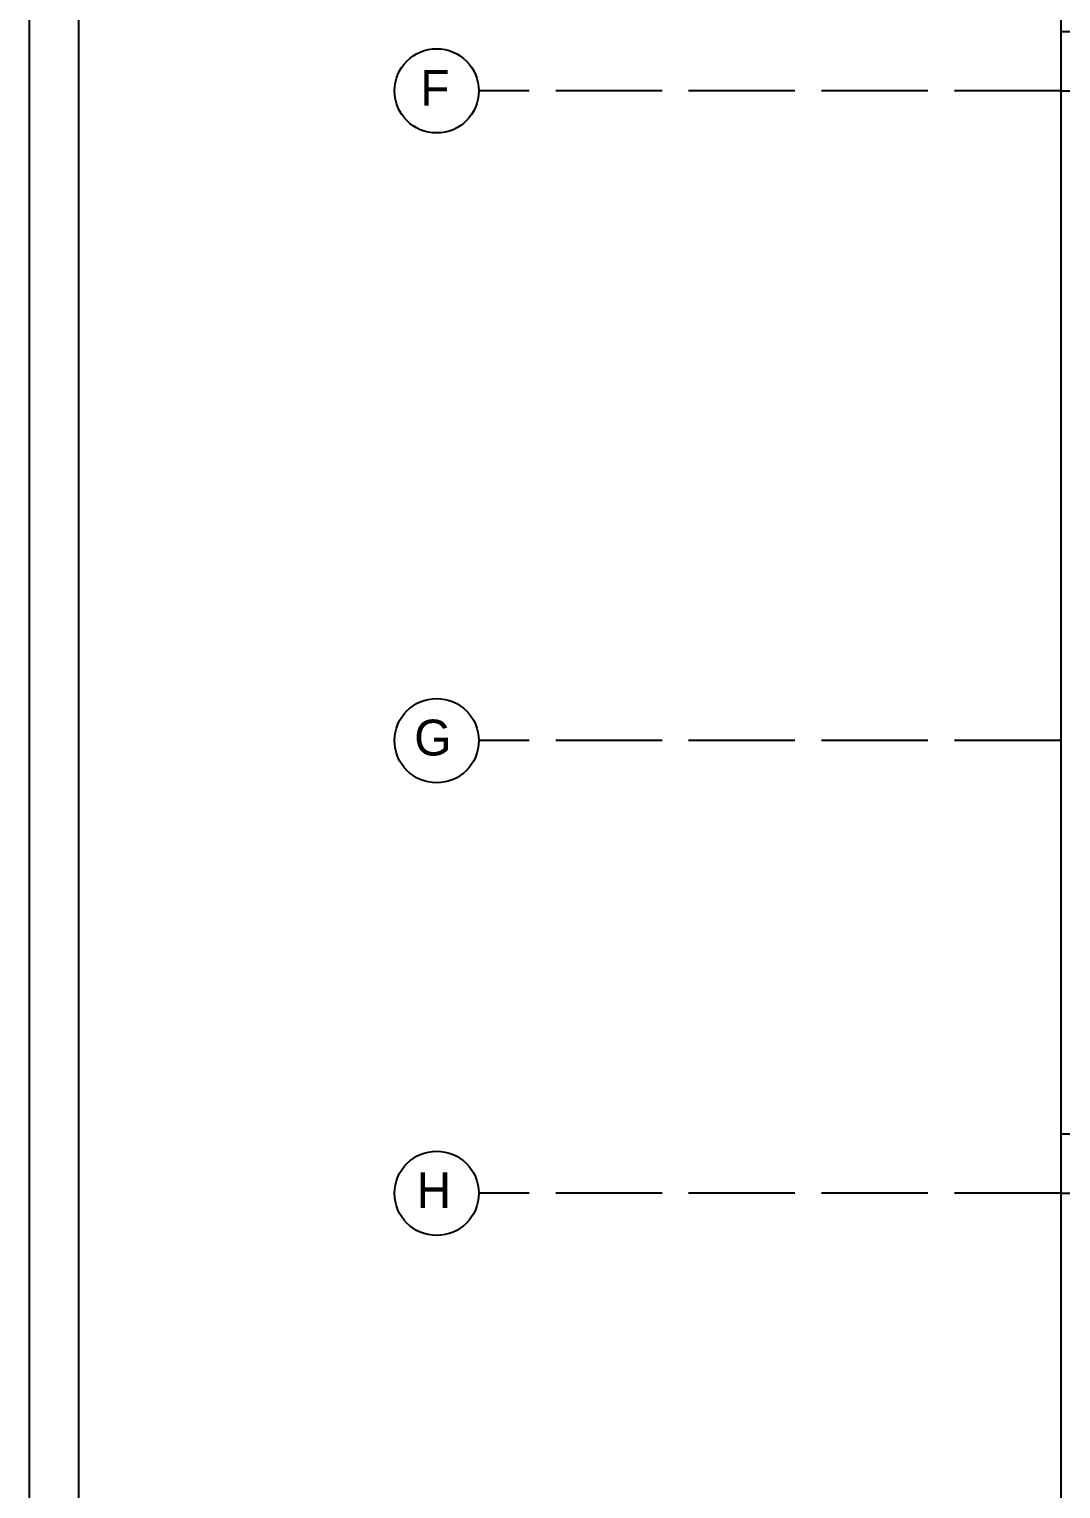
# Model space of a CAD drawing. Header units: metres. Extents: x -525 to 413, y -37 to 272.
# Drawn here: x 72.53 to 83.01, y 40.77 to 55.6 of the extents above; entities that cross this region are included whole.
import ezdxf

# ---------------------------------------------------------------- set-up
doc = ezdxf.new("R2010")
doc.units = ezdxf.units.M
doc.header["$MEASUREMENT"] = 0
doc.linetypes.add('ACAD_ISO02W100', pattern=[15, 12, -3])
doc.linetypes.add('DOT', pattern=[0.25, 0, -0.25])
doc.layers.get('0').update_dxf_attribs({"color": 254})
for name, color, linetype in [('L.COLUMNA', 254, 'Continuous'), ('letra', 254, 'DOT'), ('NOFIJO', 254, 'Continuous')]:
    doc.layers.add(name, color=color, linetype=linetype)
doc.styles.get("Standard").update_dxf_attribs({"font": 'HTOWERT.TTF', "height": 0.08})

msp = doc.modelspace()

# ---------------------------------------------------------------- linework, layer by layer
at = {"linetype": 'Continuous'}
for points in [[(72.527, 85.327), (72.527, 25.927), (114.527, 25.927), (114.527, 85.327)], [(73.027, 84.827), (73.027, 26.427), (114.027, 26.427), (114.027, 84.827)]]:
    msp.add_lwpolyline(points, close=True, dxfattribs=at)
msp.add_lwpolyline([(83.005, 39.169), (105.005, 39.169), (105.005, 79.169), (83.005, 79.169)], close=True)
at = {"ltscale": 0.2}
for centre in [(76.666, 54.969), (76.666, 48.369), (76.666, 43.771)]:
    msp.add_circle(centre, 0.428, dxfattribs=at)
at = {"layer": 'L.COLUMNA', "linetype": 'ACAD_ISO02W100', "ltscale": 0.09}
for p, q in [((83.005, 54.969), (77.095, 54.969)), ((83.005, 48.369), (77.095, 48.369)), ((83.005, 43.771), (77.095, 43.771))]:
    msp.add_line(p, q, dxfattribs=at)
at = {"layer": 'NOFIJO', "ltscale": 0.02}
for points in [[(83.005, 54.969), (83.255, 54.969), (83.255, 55.569), (83.005, 55.569)], [(83.005, 43.771), (83.255, 43.771), (83.255, 44.371), (83.005, 44.371)]]:
    msp.add_lwpolyline(points, close=True, dxfattribs=at)

# ---------------------------------------------------------------- texts
at = {"layer": 'letra', "linetype": 'ACAD_ISO02W100', "ltscale": 0.009}
for s, p in [('F', (76.5, 54.818)), ('G', (76.438, 48.218)), ('H', (76.462, 43.62))]:
    msp.add_text(s, height=0.364, dxfattribs=at).set_placement(p)

doc.saveas('drawing.dxf')
